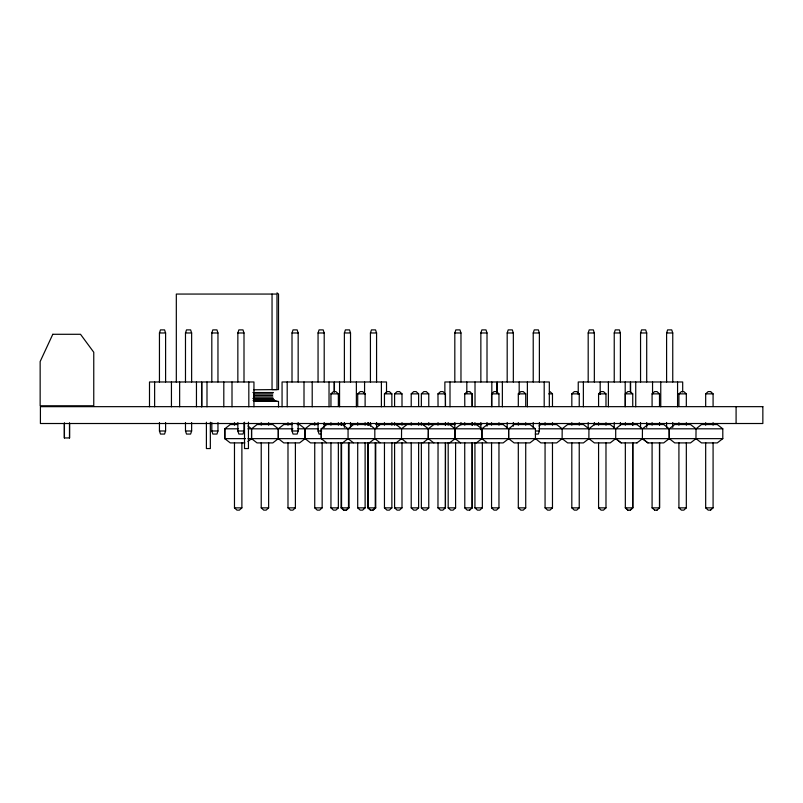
<?xml version="1.0" encoding="UTF-8"?>
<svg xmlns="http://www.w3.org/2000/svg" width="803" height="803" viewBox="0 0 803 803"><rect width="100%" height="100%" fill="white"/><g stroke="black" fill="none" stroke-linecap="round" stroke-linejoin="round"><path stroke-width="1.2" d="M159.446 381.977L159.446 332.974L160.47 329.892L164.565 329.892L165.599 332.974L165.599 381.977M185.483 381.977L185.483 332.974L186.507 329.892L190.612 329.892L191.636 332.974L191.636 381.977M165.599 422.529L165.599 430.99L164.565 434.062L160.47 434.062L159.446 430.99L159.446 422.529M211.811 381.977L211.811 332.974L212.835 329.892L216.94 329.892L217.964 332.974L217.964 381.977M191.636 422.529L191.636 430.99L190.612 434.062L186.507 434.062L185.483 430.99L185.483 422.529M237.849 381.977L237.849 332.974L238.872 329.892L242.978 329.892L244.002 332.974L244.002 381.977M217.964 422.529L217.964 430.99L216.94 434.062L212.835 434.062L211.811 430.99L211.811 422.529M244.002 422.529L244.002 430.99L242.978 434.062L238.872 434.062L237.849 430.99L237.849 422.529M292.011 381.977L292.011 332.974L293.035 329.892L297.14 329.892L298.164 332.974L298.164 381.977M318.058 381.977L318.058 332.974L319.082 329.892L323.177 329.892L324.201 332.974L324.201 381.977M298.164 422.529L298.164 430.99L297.14 434.062L293.035 434.062L292.011 430.99L292.011 422.529M344.377 381.977L344.377 332.974L345.4 329.892L349.506 329.892L350.53 332.974L350.53 381.977M370.424 381.977L370.424 332.974L371.448 329.892L375.543 329.892L376.577 332.974L376.577 381.977M454.819 381.977L454.819 332.974L455.843 329.892L459.948 329.892L460.972 332.974L460.972 381.977M480.856 381.977L480.856 332.974L481.88 329.892L485.986 329.892L487.009 332.974L487.009 381.977M507.185 381.977L507.185 332.974L508.209 329.892L512.314 329.892L513.338 332.974L513.338 381.977M533.222 381.977L533.222 332.974L534.256 329.892L538.351 329.892L539.375 332.974L539.375 381.977M539.375 422.529L539.375 430.99L538.351 434.062L535.28 434.062M588.187 381.977L588.187 332.974L589.211 329.892L593.317 329.892L594.34 332.974L594.34 381.977M614.235 381.977L614.235 332.974L615.259 329.892L619.354 329.892L620.388 332.974L620.388 381.977M640.553 381.977L640.553 332.974L641.577 329.892L645.682 329.892L646.706 332.974L646.706 381.977M666.6 381.977L666.6 332.974L667.624 329.892L671.72 329.892L672.753 332.974L672.753 381.977M330.946 406.388L330.946 393.861L333.436 391.593L335.865 391.593L338.354 393.861L338.354 406.388M357.706 406.388L357.706 393.861L360.196 391.593L362.615 391.593L365.114 393.861L365.114 406.388M241.884 442.714L241.884 507.857L239.384 510.126L236.965 510.126L234.476 507.857L234.476 442.714M384.456 406.388L384.456 393.861L386.946 391.593L389.375 391.593L391.864 393.861L391.864 406.388M268.634 442.714L268.634 507.857L266.144 510.126L263.725 510.126L261.226 507.857L261.226 442.714M394.594 406.388L394.594 393.861L397.094 391.593L399.513 391.593L402.002 393.861L402.002 406.388M411.216 406.388L411.216 393.861L413.706 391.593L416.125 391.593L418.624 393.861L418.624 406.388M295.394 442.714L295.394 507.857L292.904 510.126L290.475 510.126L287.986 507.857L287.986 442.714M421.354 406.388L421.354 393.861L423.843 391.593L426.273 391.593L428.762 393.861L428.762 406.388M437.966 393.861L440.536 391.593L442.955 391.593L445.454 393.861L445.454 406.388L445.374 393.861L437.966 393.861L438.047 406.388M322.154 442.714L322.154 507.857L319.654 510.126L317.235 510.126L314.736 507.857L314.736 442.714M338.354 442.714L338.354 507.857L335.865 510.126L333.436 510.126L330.946 507.857L330.946 442.714M464.796 406.388L464.726 393.861L467.296 391.593L469.715 391.593M346.003 510.126L348.492 507.857L348.492 442.714M348.984 442.714L348.984 507.857L346.484 510.126L343.574 510.126L341.084 507.857L341.084 442.714M365.114 442.714L365.114 507.857L362.615 510.126L360.196 510.126L357.706 507.857L357.706 442.714M491.556 406.388L491.556 393.861L494.046 391.593L496.475 391.593L498.964 393.861L498.964 406.388M372.753 510.126L375.252 507.857L375.252 442.714M375.734 442.714L375.734 507.857L373.244 510.126L370.334 510.126L367.844 507.857L367.844 442.714M391.864 442.714L391.864 507.857L389.375 510.126L386.946 510.126L384.456 507.857L384.456 442.714M518.306 406.388L518.306 393.861L520.806 391.593L523.225 391.593L525.724 393.861L525.724 406.388M402.002 442.714L402.002 507.857L399.513 510.126L397.094 510.126L394.594 507.857L394.594 442.714M418.624 442.714L418.624 507.857L416.125 510.126L413.706 510.126L411.216 507.857L411.216 442.714M428.762 442.714L428.762 507.857L426.273 510.126L423.843 510.126L421.354 507.857L421.354 442.714M455.592 442.714L455.592 507.857L453.103 510.126L450.674 510.126L448.184 507.857L448.184 442.714M469.645 510.126L472.204 507.857L472.204 442.714M598.576 406.388L598.576 393.861L601.066 391.593L603.495 391.593L605.984 393.861L605.984 406.388M482.352 442.714L482.352 507.857L479.853 510.126L477.434 510.126L474.934 507.857L474.934 442.714M498.964 442.714L498.964 507.857L496.475 510.126L494.046 510.126L491.556 507.857L491.556 442.714M625.336 406.388L625.336 393.861L627.826 391.593L630.245 391.593L632.744 393.861L632.744 406.388M525.724 442.714L525.724 507.857L523.225 510.126L520.806 510.126L518.306 507.857L518.306 442.714M652.086 406.388L652.086 393.861L654.586 391.593L657.005 391.593L659.494 393.861L659.494 406.388M552.474 442.714L552.474 507.857L549.985 510.126L547.566 510.126L545.066 507.857L545.066 442.714M678.916 406.388L678.916 393.861L681.406 391.593L683.835 391.593L686.334 393.861L686.324 406.388M579.234 442.714L579.234 507.857L576.735 510.126L574.316 510.126L571.816 507.857L571.816 442.714M705.676 406.388L705.676 393.861L708.166 391.593L710.595 391.593M605.984 442.714L605.984 507.857L603.495 510.126L601.066 510.126L598.576 507.857L598.576 442.714M630.245 510.126L632.744 507.857L632.744 442.714M657.005 510.126L659.574 507.857L659.574 442.714M686.334 442.714L686.324 507.857L683.835 510.126L681.406 510.126L678.916 507.857L678.916 442.714M710.595 510.126L713.084 507.857L713.084 442.714M244.855 442.905L230.28 442.905L224.76 438.639L224.76 428.812L230.28 424.536L237.568 424.536M247.916 441.479L251.59 438.639L251.59 428.812L257.04 424.536L272.829 424.536L278.35 428.812L278.35 438.639L283.79 442.905L299.589 442.905L305.1 438.639L305.1 428.812L299.589 424.536L297.16 424.536M353.169 442.905L326.751 442.905L321.24 438.639L321.24 428.812L326.751 424.536L345.4 424.536M342.55 442.905L348.06 438.639L348.06 428.812L353.511 424.536L370.936 424.536M369.3 442.905L374.82 438.639L374.82 428.812L380.261 424.536L406.198 424.536M401.5 428.812L407.021 424.536L432.958 424.536M396.06 442.905L401.58 438.639M428.26 428.812L433.851 424.536M422.82 442.905L428.33 438.639L428.411 428.812L422.82 424.536M460.611 424.536L455.02 428.812L455.02 438.639L460.611 442.905M449.57 442.905L455.16 438.639L455.16 428.812L449.57 424.536M476.33 442.905L481.92 438.639L481.92 428.812L476.33 424.536M539.034 425.961L540.871 424.536L556.67 424.536L562.19 428.812L562.11 438.639L567.631 442.905L583.43 442.905L588.94 438.639M535.43 438.639L529.91 442.905L514.121 442.905L508.6 438.639L508.6 428.812L503.16 424.536L487.361 424.536L481.84 428.812L481.84 438.639L487.361 442.905L503.16 442.905L508.67 438.639L508.67 428.812L514.121 424.536L529.91 424.536L535.43 428.812L535.43 438.639L540.871 442.905L556.67 442.905L562.19 438.639M562.11 428.812L567.631 424.536L583.43 424.536L588.94 428.812L588.87 438.639L594.391 442.905L610.18 442.905L615.7 438.639L615.7 428.812L621.141 424.536L637.01 424.536M588.87 428.812L594.381 424.536L610.18 424.536L615.7 428.812M696.04 428.812L690.52 424.536L674.721 424.536L669.21 428.812L669.21 438.639L663.69 442.905L647.901 442.905L642.38 438.639L642.45 428.812L647.971 424.536L663.77 424.536L669.21 428.812L669.28 438.639L674.731 442.905L690.52 442.905L696.04 438.639M636.93 442.905L642.53 438.639M722.8 438.639L717.28 442.905L701.481 442.905L695.96 438.639L696.04 428.812L701.481 424.536L717.28 424.536L722.8 428.812L722.8 438.639L247.946 438.639M159.446 332.974L165.599 332.974M185.483 332.974L191.636 332.974M211.811 332.974L217.964 332.974M237.849 332.974L244.002 332.974M292.011 332.974L298.164 332.974M318.058 332.974L324.201 332.974M344.377 332.974L350.53 332.974M370.424 332.974L376.577 332.974M454.819 332.974L460.972 332.974M480.856 332.974L487.009 332.974M507.185 332.974L513.338 332.974M533.222 332.974L539.375 332.974M588.187 332.974L594.34 332.974M614.235 332.974L620.388 332.974M640.553 332.974L646.706 332.974M666.6 332.974L672.753 332.974M253.818 389.786L278.521 389.585L278.521 294.059L276.975 292.874M252.905 392.537L273.452 392.537M330.946 393.861L338.354 393.861M357.706 393.861L365.114 393.861M384.456 393.861L391.864 393.861M394.594 393.861L402.002 393.861M411.216 393.861L418.624 393.861M421.354 393.861L428.762 393.861M464.726 393.861L472.204 393.861L472.204 406.388M491.556 393.861L498.964 393.861M518.306 393.861L525.724 393.861M548.77 393.861L552.474 393.861L552.474 406.388M579.234 393.861L571.816 393.861L574.316 391.593L576.745 391.593L579.234 393.861L579.234 406.388M598.576 393.861L605.984 393.861M625.336 393.861L632.744 393.861M652.086 393.861L659.494 393.861M678.916 393.861L686.324 393.861M705.676 393.861L713.084 393.861L713.084 406.388M253.698 393.952L272.869 393.952M253.567 395.477L272.669 395.477M253.698 397.003L272.869 397.003M252.905 398.429L273.452 398.429M253.517 399.653L274.385 399.653M253.075 400.587L275.6 400.587M253.818 401.179L277.005 401.179M253.607 401.38L278.521 401.38L278.521 406.991M292.292 424.536L283.79 424.536L278.27 428.812L278.27 438.639L272.829 442.905L257.04 442.905L251.52 438.639L251.52 428.812L247.916 425.961M317.837 424.536L310.55 424.536L305.03 428.812L305.03 438.639L310.55 442.905L326.339 442.905M323.91 424.536L326.339 424.536M350.259 424.536L353.169 424.536M375.794 424.536L379.929 424.536M433.781 424.536L454.92 424.536M460.531 424.536L481.68 424.536M224.76 428.812L238.21 428.812M247.946 428.812L292.944 428.812M297.803 428.812L318.48 428.812M321.24 428.812L535.43 428.812M539.084 428.812L722.79 428.812M159.446 430.99L165.599 430.99M185.483 430.99L191.636 430.99M211.811 430.99L217.964 430.99M237.849 430.99L244.002 430.99M292.011 430.99L298.164 430.99M318.058 422.529L318.058 430.99L321.742 430.99M535.691 430.99L539.375 430.99M321.13 434.062L319.082 434.062L318.058 430.99M224.76 438.639L245.507 438.639M379.929 442.905L353.511 442.905L347.99 438.639M406.198 442.905L380.261 442.905L374.75 438.639M432.958 442.905L407.021 442.905L401.5 438.639L401.58 428.812L396.06 424.536M433.781 442.905L459.788 442.905M460.531 442.905L486.538 442.905M621.221 442.905L615.7 438.639L621.141 442.905L637.01 442.905M234.476 507.857L241.884 507.857M261.226 507.857L268.634 507.857M287.986 507.857L295.394 507.857M314.736 507.857L322.154 507.857M330.946 507.857L338.354 507.857M341.084 507.857L348.984 507.857M357.706 507.857L365.114 507.857M367.844 507.857L375.734 507.857M384.456 507.857L391.864 507.857M394.594 507.857L402.002 507.857M411.216 507.857L418.624 507.857M421.354 507.857L428.762 507.857M437.966 507.857L445.454 507.857L445.454 442.714L445.374 507.857L442.885 510.126L440.466 510.126L437.966 507.857L438.047 442.714M448.184 507.857L455.592 507.857M464.726 442.714L464.796 507.857L472.204 507.857M474.934 507.857L482.352 507.857M491.556 507.857L498.964 507.857M518.306 507.857L525.724 507.857M545.066 507.857L552.474 507.857M571.816 507.857L579.234 507.857M598.576 507.857L605.984 507.857M625.336 442.714L625.336 507.857L632.744 507.857M652.086 442.714L652.086 507.857L659.494 507.857L659.504 442.714M678.916 507.857L686.324 507.857M705.676 442.714L705.676 507.857L713.084 507.857M469.715 510.126L467.216 510.126L464.726 507.857M625.336 507.857L627.826 510.126L630.325 510.126L632.814 507.857L632.814 442.714M654.586 510.126L657.085 510.126M710.595 510.126L708.166 510.126L705.676 507.857M636.93 424.536L642.45 428.812M642.45 438.639L647.971 442.905M433.851 442.905L428.26 438.639L428.33 428.812M369.3 424.536L374.82 428.812M342.55 424.536L348.06 428.812M710.595 391.593L713.084 393.861M549.985 391.593L552.474 393.861M652.086 507.857L654.656 510.126M625.407 507.857L627.906 510.126M469.645 391.593L472.204 393.861M370.815 510.126L368.326 507.857L368.326 442.714M344.065 510.126L341.566 507.857L341.566 442.714M736.09 406.659L736.09 423.512M713.084 422.669L713.084 425.178M705.676 422.669L705.676 425.178M686.334 422.669L686.324 425.178M682.691 391.904L682.691 381.977L630.606 381.977L630.606 391.904M678.916 422.669L678.916 425.178M677.571 381.977L677.571 406.78M672.753 422.529L672.753 427.367M666.6 422.529L666.6 427.367M660.759 381.977L660.759 406.78M659.574 422.669L659.574 425.178M659.494 422.669L659.504 425.178M652.548 381.977L652.548 394.383M652.096 422.669L652.096 425.178M646.706 422.529L646.706 427.367M640.553 422.529L640.553 428.571M635.735 381.977L635.735 406.78M632.814 422.669L632.814 425.178M632.744 422.669L632.744 425.178M630.325 391.904L630.325 381.977L578.24 381.977L578.24 394.383M625.407 422.669L625.336 425.178M625.206 381.977L625.206 406.78M620.388 422.529L620.388 424.948M614.235 422.529L614.235 428.571M608.383 381.977L608.383 406.78M605.984 422.669L605.984 425.178M600.182 381.977L600.182 394.383M598.576 422.669L598.576 425.178M594.34 422.529L594.34 424.948M588.187 422.529L588.187 428.571M583.369 381.977L583.369 406.78M579.234 422.669L579.234 425.178M571.826 393.861L571.826 406.388M571.816 422.669L571.826 425.178M552.474 422.669L552.474 425.178M549.322 406.78L549.322 381.977L497.238 381.977L497.238 393.139M545.066 422.669L545.066 425.178M544.193 381.977L544.193 406.78M533.222 422.529L533.222 427.367M527.38 381.977L527.38 406.78M525.724 422.669L525.724 425.178M519.18 381.977L519.18 394.383M518.316 422.669L518.316 425.178M513.338 422.529L513.338 426.152M507.185 422.529L507.185 428.571M502.367 381.977L502.367 406.78M498.964 422.669L498.964 425.178M496.957 393.139L496.957 381.977L444.872 381.977L444.872 394.383M491.827 381.977L491.827 406.78M491.556 422.669L491.556 425.178M487.009 422.529L487.009 426.152M480.856 422.529L480.856 429.776M475.015 381.977L475.015 406.78M474.934 422.669L474.934 425.178M472.204 422.669L472.204 425.178M472.134 393.861L472.134 406.388M472.134 422.669L472.134 425.178M472.134 442.714L472.134 507.857M466.814 381.977L466.814 393.139M464.726 422.669L464.796 425.178M460.972 422.529L460.972 424.948M454.819 422.529L454.819 429.776M450.001 381.977L450.001 406.78M448.184 422.669L448.184 425.178M438.047 422.669L437.966 425.178M428.762 422.669L428.762 425.178M421.354 422.669L421.354 425.178M418.624 422.669L418.624 425.178M411.216 422.669L411.216 425.178M402.002 422.669L402.002 425.178M394.594 422.669L394.594 425.178M391.864 422.669L391.864 425.178M386.514 393.139L386.514 381.977L334.429 381.977L334.429 391.904M384.456 422.669L384.456 425.178M381.395 381.977L381.395 406.78M376.577 422.529L376.577 428.571M370.424 422.529L370.424 426.152M368.326 422.669L368.326 425.178M367.844 422.669L367.844 425.178M365.114 422.669L365.114 425.178M364.572 381.977L364.572 394.383M357.706 422.669L357.706 425.178M356.371 381.977L356.371 406.78M350.53 422.529L350.53 427.367M344.377 422.529L344.377 427.367M341.566 422.669L341.566 425.178M341.084 422.669L341.084 425.178M339.559 381.977L339.559 406.78M338.354 422.669L338.354 425.178M334.148 391.904L334.148 381.977L282.064 381.977L282.064 406.78M330.946 422.669L330.946 425.178M329.029 381.977L329.029 406.78M324.201 422.529L324.201 427.367M321.31 428.812L321.31 438.639M314.736 422.669L314.736 425.178M312.206 381.977L312.206 406.78M304.006 381.977L304.006 406.78M287.986 422.669L287.986 425.178M287.193 381.977L287.193 406.78M272.046 294.059L272.046 389.585L276.975 389.585L276.975 294.059L176.319 294.059L176.319 382.138M268.634 422.669L268.634 425.178M261.226 422.669L261.226 425.178M253.949 406.78L253.949 381.977L201.864 381.977L201.864 406.78M248.82 381.977L248.82 406.78M248.448 422.237L248.448 448.556L244.513 448.556L244.513 422.237M234.476 422.669L234.476 425.178M232.007 381.977L232.007 406.78M224.84 428.812L224.84 438.639M223.806 381.977L223.806 406.78M210.336 422.237L210.336 448.556L206.401 448.556L206.401 422.237M206.993 381.977L206.993 406.78M201.583 406.78L201.583 381.977L149.499 381.977L149.499 406.78M196.454 381.977L196.454 406.78M179.641 381.977L179.641 406.78M171.44 381.977L171.44 406.78M154.628 381.977L154.628 406.78M69.6 423.091L69.6 437.946L64.31 437.946L64.31 423.091M69.48 423.091L69.48 437.946M64.431 423.091L64.431 437.946M52.797 334.289L40.15 361.551L40.15 405.776L93.76 405.776L93.76 352.246L80.511 334.289L52.797 334.289M762.85 406.659L40.411 406.659L40.411 423.512L762.85 423.512L762.85 406.659M445.454 425.178L445.454 422.669L445.374 425.178"/></g></svg>
